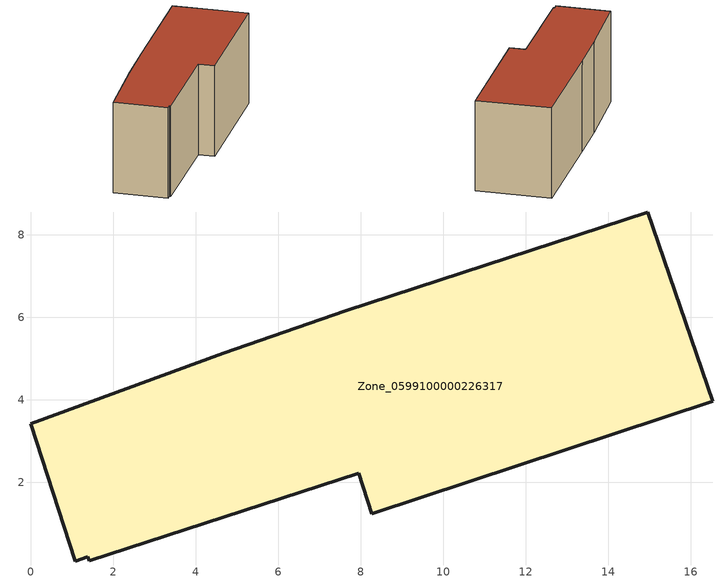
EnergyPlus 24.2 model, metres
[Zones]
Zone_0599100000226317
 floor ground (C_G): 4.66,5.13 7.64,6.16 14.96,8.55 16.53,3.96 8.27,1.24 7.95,2.22 1.41,0.1 1.38,0.19 1.08,0.09 0,3.41 z0
 wall outside (C_F): 7.64,6.16 4.66,5.13 0,3.41 1.08,0.09 1.38,0.19 1.41,0.1 7.95,2.22 8.27,1.24 16.53,3.96 14.96,8.55 7.64,6.16 z0:6.01
 roof outside (C_R): 0,3.41 1.08,0.09 1.38,0.19 1.41,0.1 7.95,2.22 8.27,1.24 16.53,3.96 14.96,8.55 7.64,6.16 4.66,5.13 z6.01
[BUILDING]
Pand.0599100000226317: North Axis=0; Terrain=City; Loads Convergence Tolerance Value=0.04; Temperature Convergence Tolerance Value=0.4; Solar Distribution=FullExterior; Maximum Number of Warmup Days=25; Minimum Number of Warmup Days=1
[Site:Location]
Rotterdam.The.Hague.AP_ZH_NLD Design_Conditions: Latitude=51.96; Longitude=4.45; Time Zone=1; Elevation=-4.5
[SITE:GROUNDTEMPERATURE:BUILDINGSURFACE]
18, 18, 18, 18, 18, 18, 18, 18, 18, 18, 18, 18
[MATERIAL] Thermal Absorptance=0.9; Solar Absorptance=0.7; Visible Absorptance=0.7
Name | Roughness | Thickness | Conductivity | Density | Specific Heat
G.TC.1946 | MediumSmooth | 0.15 | 1 | 540 | 1210
F.TC.1946 | Rough | 0.3 | 0.857143 | 1920 | 840
R.TC.1946 | MediumRough | 0.2 | 0.909091 | 1500 | 1000
[CONSTRUCTION]
C_G: G.TC.1946
C_F: F.TC.1946
C_R: R.TC.1946
[ZONE]
Zone_0599100000226317: Type=1; Multiplier=1; Ceiling Height=Autocalculate; Volume=Autocalculate; Floor Area=autocalculate; Part of Total Floor Area=Yes
[ZONEINFILTRATION:DESIGNFLOWRATE]
Infil_Zone_0599100000226317: Zone or ZoneList or Space or SpaceList=Zone_0599100000226317; Schedule=AlwaysOn; Design Flow Rate Calculation Method=Flow/Area; Flow Rate per Floor Area=0.003; Constant Term Coefficient=1; Temperature Term Coefficient=0; Velocity Term Coefficient=0; Velocity Squared Term Coefficient=0
[HVACTEMPLATE:ZONE:IDEALLOADSAIRSYSTEM]
Zone_0599100000226317: Maximum Heating Supply Air Temperature=50; Minimum Cooling Supply Air Temperature=13; Maximum Heating Supply Air Humidity Ratio=0.0156; Minimum Cooling Supply Air Humidity Ratio=0.0077; Heating Limit=NoLimit; Cooling Limit=NoLimit; Dehumidification Control Type=ConstantSensibleHeatRatio; Cooling Sensible Heat Ratio=0.7; Dehumidification Setpoint=60; Humidification Control Type=None; Humidification Setpoint=30; Outdoor Air Method=None; Outdoor Air Flow Rate per Person=0.00944; Outdoor Air Flow Rate per Zone Floor Area=0; Outdoor Air Flow Rate per Zone=0; Demand Controlled Ventilation Type=None; Outdoor Air Economizer Type=NoEconomizer; Heat Recovery Type=None; Sensible Heat Recovery Effectiveness=0.7; Latent Heat Recovery Effectiveness=0.65
[ZONECONTROL:THERMOSTAT]
ThermostatControl_Zone_0599100000226317: Zone or ZoneList=Zone_0599100000226317; Control Type Schedule=DualSetpointControlType; Control 1=Thermostat_Zone_0599100000226317; Temperature Difference Between Cutout And Setpoint=0
[THERMOSTATSETPOINT:DUALSETPOINT]
Thermostat_Zone_0599100000226317: Heating Setpoint Temperature Schedule=HeatingSetpoint_Zone_0599100000226317; Cooling Setpoint Temperature Schedule=CoolingSetpoint_Zone_0599100000226317
[SCHEDULE:COMPACT]
HeatingSetpoint_Zone_0599100000226317: Through: 12/31, For: AllDays, Until: 24:00, 21
CoolingSetpoint_Zone_0599100000226317: Through: 12/31, For: AllDays, Until: 24:00, 24
DualSetpointControlType: Through: 12/31, For: AllDays, Until: 24:00, 4
AlwaysOn: Through: 12/31, For: AllDays, Until: 24:00, 1
